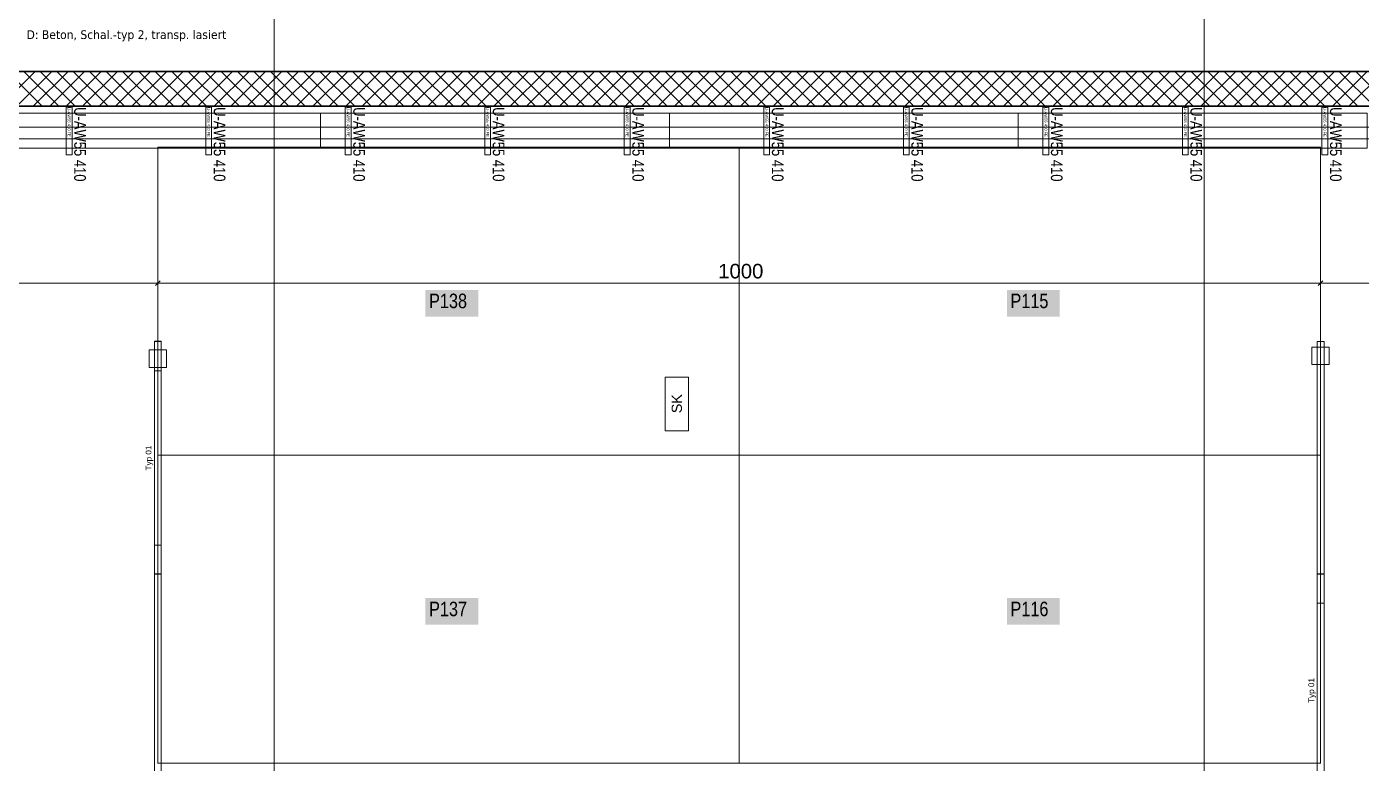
# Model space of a CAD drawing. Extents: x -1067 to 613, y -179 to 712.
# Drawn here: x -507.6 to -278.1, y 331.4 to 458.1 of the extents above; entities that cross this region are included whole.
import ezdxf
from ezdxf.lldxf.tags import DXFTag

# ---------------------------------------------------------------- set-up
doc = ezdxf.new("R2010")
doc.units = 0
doc.layers.get('0').update_dxf_attribs({"lineweight": 13})
for name, color, linetype, lineweight in [('A-AREA-____-IDEN', 7, 'Continuous', 5), ('A-FLOR-____-OTLN', 7, 'Continuous', 9), ('A-WALL-____-MCUT', 7, 'Continuous', 35), ('A-WALL-____-PATT', 7, 'Continuous', 35), ('C-PRKG-____-IDEN', 7, 'Continuous', 5), ('C-PRKG-____-OTLN', 7, 'Continuous', 9), ('S-GRID-____-OTLN', 7, 'Continuous', 5)]:
    doc.layers.add(name, color=color, linetype=linetype, lineweight=lineweight)
for name, color, linetype, lineweight, true_color in [('A-DETL-____-OTLN', 5, 'Continuous', 9, 0x0000ff), ('EL01_VVV_Mass', 7, 'Continuous', 13, 0xb2b200), ('EL01_WAN_Leuchten', 7, 'Continuous', 13, 0x0080ff), ('EL01_WAN_Leuchtentyp', 7, 'Continuous', 13, 0x0099ff), ('EL01_WAN_Licht', 7, 'Continuous', 13, 0x0080ff), ('EL01_WAN_Schlaufkasten', 1, 'Continuous', 13, 0xff0000), ('EL01_WAN_Trassen', 40, 'Continuous', 13, 0xffbf00), ('EL01_WAN_Trassen Befestigung', 7, 'Continuous', 13, 0xb2b200)]:
    doc.layers.add(name, color=color, linetype=linetype, lineweight=lineweight, true_color=true_color)
doc.styles.get("Standard").update_dxf_attribs({"font": 'arial.ttf'})
tags = doc.linetypes.add('_Rasterlinie_', pattern=[0.375, 0.2, -0.05, 0.075, -0.05]).pattern_tags.tags
tags[10:11] = [DXFTag(74, 4), DXFTag(75, 0), DXFTag(340, '0'), DXFTag(46, 1.0), DXFTag(50, 0.0), DXFTag(44, 0.0), DXFTag(45, 0.0)]
tags[8:9] = [DXFTag(74, 4), DXFTag(75, 0), DXFTag(340, '0'), DXFTag(46, 1.0), DXFTag(50, 0.0), DXFTag(44, 0.0), DXFTag(45, 0.0)]
tags[6:7] = [DXFTag(74, 4), DXFTag(75, 0), DXFTag(340, '0'), DXFTag(46, 1.0), DXFTag(50, 0.0), DXFTag(44, 0.0), DXFTag(45, 0.0)]
tags[4:5] = [DXFTag(74, 4), DXFTag(75, 0), DXFTag(340, '0'), DXFTag(46, 1.0), DXFTag(50, 0.0), DXFTag(44, 0.0), DXFTag(45, 0.0)]
tags = doc.linetypes.add('Gestrichelt', pattern=[0.1, 0.05, -0.05]).pattern_tags.tags
tags[6:7] = [DXFTag(74, 4), DXFTag(75, 0), DXFTag(340, '0'), DXFTag(46, 1.0), DXFTag(50, 0.0), DXFTag(44, 0.0), DXFTag(45, 0.0)]
tags[4:5] = [DXFTag(74, 4), DXFTag(75, 0), DXFTag(340, '0'), DXFTag(46, 1.0), DXFTag(50, 0.0), DXFTag(44, 0.0), DXFTag(45, 0.0)]

# ---------------------------------------------------------------- blocks, each defined once
blk = doc.blocks.new('Referenz-A0UNPC4Q6I', base_point=(-1062.18, -175.86))
at = {"layer": 'A-DETL-____-OTLN', "color": 0, "linetype": 'Gestrichelt', "ltscale": 0.13}
blk.add_line((-585.1, 438.76), (-247.3, 438.76), dxfattribs=at)
at = {"layer": 'A-FLOR-____-OTLN', "color": 0, "linetype": 'Continuous', "ltscale": 0.13}
for p, q in [((-246.7, 444.36), (-585.1, 444.36)), ((-247.3, 440.78), (-585.1, 440.78))]:
    blk.add_line(p, q, dxfattribs=at)
at = {"layer": 'A-WALL-____-MCUT', "color": 0, "linetype": 'Continuous', "ltscale": 0.35}
for p, q in [((178.3, 450.38), (-831.25, 450.38)), ((-246.7, 444.38), (-585.1, 444.38))]:
    blk.add_line(p, q, dxfattribs=at)
at = {"layer": 'A-WALL-____-PATT', "color": 0, "linetype": 'Continuous', "lineweight": 9, "ltscale": 0.13}
for p, q in [((-512.16, 444.38), (-506.16, 450.38)), ((-504.97, 444.38), (-510.97, 450.38)), ((-509.33, 444.38), (-503.33, 450.38)), ((-502.14, 444.38), (-508.14, 450.38)), ((-506.51, 444.38), (-500.51, 450.38)), ((-499.32, 444.38), (-505.32, 450.38)), ((-503.68, 444.38), (-497.68, 450.38)), ((-496.49, 444.38), (-502.49, 450.38)), ((-500.85, 444.38), (-494.85, 450.38)), ((-493.66, 444.38), (-499.66, 450.38)), ((-498.02, 444.38), (-492.02, 450.38)), ((-490.83, 444.38), (-496.83, 450.38)), ((-495.19, 444.38), (-489.19, 450.38)), ((-488, 444.38), (-494, 450.38)), ((-492.36, 444.38), (-486.36, 450.38)), ((-485.17, 444.38), (-491.17, 450.38)), ((-489.54, 444.38), (-483.54, 450.38)), ((-482.34, 444.38), (-488.34, 450.38)), ((-486.71, 444.38), (-480.71, 450.38)), ((-479.52, 444.38), (-485.52, 450.38)), ((-483.88, 444.38), (-477.88, 450.38)), ((-476.69, 444.38), (-482.69, 450.38)), ((-481.05, 444.38), (-475.05, 450.38)), ((-473.86, 444.38), (-479.86, 450.38)), ((-478.22, 444.38), (-472.22, 450.38)), ((-471.03, 444.38), (-477.03, 450.38)), ((-475.39, 444.38), (-469.39, 450.38)), ((-468.2, 444.38), (-474.2, 450.38)), ((-472.56, 444.38), (-466.56, 450.38)), ((-465.37, 444.38), (-471.37, 450.38)), ((-469.74, 444.38), (-463.74, 450.38)), ((-462.55, 444.38), (-468.55, 450.38)), ((-466.91, 444.38), (-460.91, 450.38)), ((-459.72, 444.38), (-465.72, 450.38)), ((-464.08, 444.38), (-458.08, 450.38)), ((-456.89, 444.38), (-462.89, 450.38)), ((-461.25, 444.38), (-455.25, 450.38)), ((-454.06, 444.38), (-460.06, 450.38)), ((-458.42, 444.38), (-452.42, 450.38)), ((-451.23, 444.38), (-457.23, 450.38)), ((-455.59, 444.38), (-449.59, 450.38)), ((-448.4, 444.38), (-454.4, 450.38)), ((-452.77, 444.38), (-446.77, 450.38)), ((-445.58, 444.38), (-451.58, 450.38)), ((-449.94, 444.38), (-443.94, 450.38)), ((-442.75, 444.38), (-448.75, 450.38)), ((-447.11, 444.38), (-441.11, 450.38)), ((-439.92, 444.38), (-445.92, 450.38)), ((-444.28, 444.38), (-438.28, 450.38)), ((-437.09, 444.38), (-443.09, 450.38)), ((-441.45, 444.38), (-435.45, 450.38)), ((-434.26, 444.38), (-440.26, 450.38)), ((-438.62, 444.38), (-432.62, 450.38)), ((-431.43, 444.38), (-437.43, 450.38)), ((-435.8, 444.38), (-429.8, 450.38)), ((-428.6, 444.38), (-434.6, 450.38)), ((-432.97, 444.38), (-426.97, 450.38)), ((-425.78, 444.38), (-431.78, 450.38)), ((-430.14, 444.38), (-424.14, 450.38)), ((-422.95, 444.38), (-428.95, 450.38)), ((-427.31, 444.38), (-421.31, 450.38)), ((-420.12, 444.38), (-426.12, 450.38)), ((-424.48, 444.38), (-418.48, 450.38)), ((-417.29, 444.38), (-423.29, 450.38)), ((-421.65, 444.38), (-415.65, 450.38)), ((-414.46, 444.38), (-420.46, 450.38)), ((-418.82, 444.38), (-412.82, 450.38)), ((-411.63, 444.38), (-417.63, 450.38)), ((-416, 444.38), (-410, 450.38)), ((-408.81, 444.38), (-414.81, 450.38)), ((-413.17, 444.38), (-407.17, 450.38)), ((-405.98, 444.38), (-411.98, 450.38)), ((-410.34, 444.38), (-404.34, 450.38)), ((-403.15, 444.38), (-409.15, 450.38)), ((-407.51, 444.38), (-401.51, 450.38)), ((-400.32, 444.38), (-406.32, 450.38)), ((-404.68, 444.38), (-398.68, 450.38)), ((-397.49, 444.38), (-403.49, 450.38)), ((-401.85, 444.38), (-395.85, 450.38)), ((-394.66, 444.38), (-400.66, 450.38)), ((-399.03, 444.38), (-393.03, 450.38)), ((-391.83, 444.38), (-397.83, 450.38)), ((-396.2, 444.38), (-390.2, 450.38)), ((-389.01, 444.38), (-395.01, 450.38)), ((-393.37, 444.38), (-387.37, 450.38)), ((-386.18, 444.38), (-392.18, 450.38)), ((-390.54, 444.38), (-384.54, 450.38)), ((-383.35, 444.38), (-389.35, 450.38)), ((-387.71, 444.38), (-381.71, 450.38)), ((-380.52, 444.38), (-386.52, 450.38)), ((-384.88, 444.38), (-378.88, 450.38)), ((-377.69, 444.38), (-383.69, 450.38)), ((-382.06, 444.38), (-376.06, 450.38)), ((-374.86, 444.38), (-380.86, 450.38)), ((-379.23, 444.38), (-373.23, 450.38)), ((-372.04, 444.38), (-378.04, 450.38)), ((-376.4, 444.38), (-370.4, 450.38)), ((-369.21, 444.38), (-375.21, 450.38)), ((-373.57, 444.38), (-367.57, 450.38)), ((-366.38, 444.38), (-372.38, 450.38)), ((-370.74, 444.38), (-364.74, 450.38)), ((-363.55, 444.38), (-369.55, 450.38)), ((-367.91, 444.38), (-361.91, 450.38)), ((-360.72, 444.38), (-366.72, 450.38)), ((-365.08, 444.38), (-359.08, 450.38)), ((-357.89, 444.38), (-363.89, 450.38)), ((-362.26, 444.38), (-356.26, 450.38)), ((-355.07, 444.38), (-361.07, 450.38)), ((-359.43, 444.38), (-353.43, 450.38)), ((-352.24, 444.38), (-358.24, 450.38)), ((-356.6, 444.38), (-350.6, 450.38)), ((-349.41, 444.38), (-355.41, 450.38)), ((-353.77, 444.38), (-347.77, 450.38)), ((-346.58, 444.38), (-352.58, 450.38)), ((-350.94, 444.38), (-344.94, 450.38)), ((-343.75, 444.38), (-349.75, 450.38)), ((-348.11, 444.38), (-342.11, 450.38)), ((-340.92, 444.38), (-346.92, 450.38)), ((-345.29, 444.38), (-339.29, 450.38)), ((-338.09, 444.38), (-344.09, 450.38)), ((-342.46, 444.38), (-336.46, 450.38)), ((-335.27, 444.38), (-341.27, 450.38)), ((-339.63, 444.38), (-333.63, 450.38)), ((-332.44, 444.38), (-338.44, 450.38)), ((-336.8, 444.38), (-330.8, 450.38)), ((-329.61, 444.38), (-335.61, 450.38)), ((-333.97, 444.38), (-327.97, 450.38)), ((-326.78, 444.38), (-332.78, 450.38)), ((-331.14, 444.38), (-325.14, 450.38)), ((-323.95, 444.38), (-329.95, 450.38)), ((-328.32, 444.38), (-322.32, 450.38)), ((-321.12, 444.38), (-327.12, 450.38)), ((-325.49, 444.38), (-319.49, 450.38)), ((-318.3, 444.38), (-324.3, 450.38)), ((-322.66, 444.38), (-316.66, 450.38)), ((-315.47, 444.38), (-321.47, 450.38)), ((-319.83, 444.38), (-313.83, 450.38)), ((-312.64, 444.38), (-318.64, 450.38)), ((-317, 444.38), (-311, 450.38)), ((-309.81, 444.38), (-315.81, 450.38)), ((-314.17, 444.38), (-308.17, 450.38)), ((-306.98, 444.38), (-312.98, 450.38)), ((-311.34, 444.38), (-305.34, 450.38)), ((-304.15, 444.38), (-310.15, 450.38)), ((-308.52, 444.38), (-302.52, 450.38)), ((-301.33, 444.38), (-307.33, 450.38)), ((-305.69, 444.38), (-299.69, 450.38)), ((-298.5, 444.38), (-304.5, 450.38)), ((-302.86, 444.38), (-296.86, 450.38)), ((-295.67, 444.38), (-301.67, 450.38)), ((-300.03, 444.38), (-294.03, 450.38)), ((-292.84, 444.38), (-298.84, 450.38)), ((-297.2, 444.38), (-291.2, 450.38)), ((-290.01, 444.38), (-296.01, 450.38)), ((-294.37, 444.38), (-288.37, 450.38)), ((-287.18, 444.38), (-293.18, 450.38)), ((-291.55, 444.38), (-285.55, 450.38)), ((-284.35, 444.38), (-290.35, 450.38)), ((-288.72, 444.38), (-282.72, 450.38)), ((-281.53, 444.38), (-287.53, 450.38)), ((-285.89, 444.38), (-279.89, 450.38)), ((-278.7, 444.38), (-284.7, 450.38)), ((-283.06, 444.38), (-277.06, 450.38)), ((-275.87, 444.38), (-281.87, 450.38)), ((-280.23, 444.38), (-274.23, 450.38)), ((-273.04, 444.38), (-279.04, 450.38))]:
    blk.add_line(p, q, dxfattribs=at)
at = {"layer": 'C-PRKG-____-IDEN', "color": 7, "linetype": 'Continuous', "ltscale": 0.13, "true_color": 0xffffff}
for points in [[(-439.05, 408.19), (-429.98, 408.19), (-439.05, 412.78)], [(-429.98, 408.19), (-439.05, 412.78), (-429.98, 412.78)], [(-339.05, 408.19), (-329.98, 408.19), (-339.05, 412.78)], [(-329.98, 408.19), (-339.05, 412.78), (-329.98, 412.78)], [(-439.05, 355.2), (-429.98, 355.2), (-439.05, 359.79)], [(-429.98, 355.2), (-439.05, 359.79), (-429.98, 359.79)], [(-339.05, 355.2), (-329.98, 355.2), (-339.05, 359.79)], [(-329.98, 355.2), (-339.05, 359.79), (-329.98, 359.79)]]:
    blk.add_solid(points, dxfattribs=at)
at = {"layer": 'C-PRKG-____-OTLN', "color": 0, "linetype": 'Continuous', "ltscale": 0.13}
for p, q in [((-485.1, 437.34), (-385.1, 437.34)), ((-485.1, 437.34), (-485.1, 384.35)), ((-485.1, 437.34), (-485.1, 384.35)), ((-385.1, 437.34), (-485.1, 437.34)), ((-485.1, 437.34), (-385.1, 437.34)), ((-485.1, 384.35), (-485.1, 437.34)), ((-485.1, 437.34), (-485.1, 437.34)), ((-385.1, 437.34), (-385.1, 384.35)), ((-385.1, 384.35), (-385.1, 437.34)), ((-385.1, 437.34), (-385.1, 384.35)), ((-385.1, 437.34), (-385.1, 437.34)), ((-385.1, 437.34), (-385.1, 384.35)), ((-285.1, 437.34), (-385.1, 437.34)), ((-285.1, 437.34), (-385.1, 437.34)), ((-385.1, 437.34), (-385.1, 384.35)), ((-385.1, 384.35), (-385.1, 437.34)), ((-385.1, 437.34), (-285.1, 437.34)), ((-385.1, 437.34), (-385.1, 437.34)), ((-285.1, 437.34), (-285.1, 384.35)), ((-285.1, 384.35), (-285.1, 437.34)), ((-285.1, 437.34), (-285.1, 384.35)), ((-285.1, 437.34), (-285.1, 437.34)), ((-485.1, 384.35), (-385.1, 384.35)), ((-485.1, 384.35), (-485.1, 331.37)), ((-485.1, 384.35), (-485.1, 331.37)), ((-385.1, 384.35), (-485.1, 384.35)), ((-485.1, 384.35), (-385.1, 384.35)), ((-485.1, 331.37), (-485.1, 384.35)), ((-485.1, 384.35), (-485.1, 384.35)), ((-485.1, 384.35), (-385.1, 384.35)), ((-485.1, 384.35), (-385.1, 384.35)), ((-385.1, 384.35), (-485.1, 384.35)), ((-485.1, 384.35), (-485.1, 384.35)), ((-385.1, 384.35), (-385.1, 331.37)), ((-385.1, 331.37), (-385.1, 384.35)), ((-385.1, 384.35), (-385.1, 331.37)), ((-385.1, 384.35), (-385.1, 384.35)), ((-385.1, 384.35), (-385.1, 384.35)), ((-385.1, 384.35), (-385.1, 331.37)), ((-285.1, 384.35), (-385.1, 384.35)), ((-285.1, 384.35), (-385.1, 384.35)), ((-385.1, 384.35), (-385.1, 331.37)), ((-385.1, 331.37), (-385.1, 384.35)), ((-385.1, 384.35), (-285.1, 384.35)), ((-385.1, 384.35), (-385.1, 384.35)), ((-285.1, 384.35), (-385.1, 384.35)), ((-385.1, 384.35), (-285.1, 384.35)), ((-285.1, 384.35), (-385.1, 384.35)), ((-385.1, 384.35), (-385.1, 384.35)), ((-285.1, 384.35), (-285.1, 331.37)), ((-285.1, 331.37), (-285.1, 384.35)), ((-285.1, 384.35), (-285.1, 331.37)), ((-285.1, 384.35), (-285.1, 384.35)), ((-285.1, 384.35), (-285.1, 384.35)), ((-485.1, 331.37), (-385.1, 331.37)), ((-485.1, 331.36), (-485.1, 331.37)), ((-385.1, 331.36), (-385.1, 331.37)), ((-385.1, 331.37), (-285.1, 331.37)), ((-385.1, 331.37), (-385.1, 331.36)), ((-285.1, 331.37), (-285.1, 331.36))]:
    blk.add_line(p, q, dxfattribs=at)
at = {"layer": 'S-GRID-____-OTLN', "color": 0, "linetype": '_Rasterlinie_', "ltscale": 0.13}
for p, q in [((-465.1, -171.09), (-465.1, 546.38)), ((-305.1, -171.09), (-305.1, 546.38))]:
    blk.add_line(p, q, dxfattribs=at)
at = {"layer": 'A-AREA-____-IDEN', "color": 0, "linetype": 'Continuous', "ltscale": 0.13, "insert": (-507.67, 457.46), "char_height": 1.5, "attachment_point": 1}
blk.add_mtext('{\\W0.9;\\fVerdana;D: Beton, Schal.-typ 2, transp. lasiert}', dxfattribs=at)
at = {"layer": 'C-PRKG-____-IDEN', "color": 0, "linetype": 'Continuous', "ltscale": 0.13, "char_height": 2.5, "attachment_point": 1}
for s, insert in [('{\\W0.8;\\fArial;P138}', (-438.43, 412.16)), ('{\\W0.8;\\fArial;P115}', (-338.43, 412.16)), ('{\\W0.8;\\fArial;P137}', (-438.43, 359.17)), ('{\\W0.8;\\fArial;P116}', (-338.43, 359.17))]:
    blk.add_mtext(s, dxfattribs=dict(at, insert=insert))
blk = doc.blocks.new('IfcObject-A0UNPC4W6I', base_point=(-284.85, 431.74))
at = {"layer": 'EL01_WAN_Trassen', "linetype": 'ByBlock', "lineweight": -2, "ltscale": 0.13}
for p, q in [((-283.85, 444.26), (-284.85, 444.26)), ((-283.85, 444.26), (-284.85, 444.26)), ((-284.85, 444.26), (-284.85, 436.06)), ((-284.85, 436.06), (-284.85, 444.26)), ((-284.85, 444.26), (-284.85, 444.26)), ((-283.85, 444.26), (-283.85, 436.06)), ((-283.85, 436.06), (-283.85, 444.26)), ((-283.85, 444.26), (-283.85, 444.26)), ((-283.85, 436.06), (-284.85, 436.06)), ((-283.85, 436.06), (-284.85, 436.06)), ((-284.85, 436.06), (-284.85, 436.06)), ((-283.85, 436.06), (-283.85, 436.06))]:
    blk.add_line(p, q, dxfattribs=at)
at = {"layer": 'EL01_WAN_Trassen', "lineweight": -2, "attachment_point": 1, "rotation": 270}
for s, insert, char_height in [('{\\fArial;U-AW55 410 FE}', (-284.1, 444.21), 0.5), ('{\\W0.8;\\fArial;U-AW55 410}', (-281.47, 444.24), 2)]:
    blk.add_mtext(s, dxfattribs=dict(at, insert=insert, char_height=char_height))
blk = doc.blocks.new('IfcObject-A0UNPC546I', base_point=(-380.85, 431.74))
at = {"layer": 'EL01_WAN_Trassen', "linetype": 'ByBlock', "lineweight": -2, "ltscale": 0.13}
for p, q in [((-379.85, 444.26), (-380.85, 444.26)), ((-379.85, 444.26), (-380.85, 444.26)), ((-380.85, 444.26), (-380.85, 436.06)), ((-380.85, 436.06), (-380.85, 444.26)), ((-380.85, 444.26), (-380.85, 444.26)), ((-379.85, 444.26), (-379.85, 436.06)), ((-379.85, 436.06), (-379.85, 444.26)), ((-379.85, 444.26), (-379.85, 444.26)), ((-379.85, 436.06), (-380.85, 436.06)), ((-379.85, 436.06), (-380.85, 436.06)), ((-380.85, 436.06), (-380.85, 436.06)), ((-379.85, 436.06), (-379.85, 436.06))]:
    blk.add_line(p, q, dxfattribs=at)
at = {"layer": 'EL01_WAN_Trassen', "lineweight": -2, "attachment_point": 1, "rotation": 270}
for s, insert, char_height in [('{\\fArial;U-AW55 410 FE}', (-380.1, 444.21), 0.5), ('{\\W0.8;\\fArial;U-AW55 410}', (-377.47, 444.24), 2)]:
    blk.add_mtext(s, dxfattribs=dict(at, insert=insert, char_height=char_height))
blk = doc.blocks.new('Kabelkanal-A0UNPC566I', base_point=(-457.1, 437.21))
at = {"color": 0, "linetype": 'ByBlock', "lineweight": -2, "ltscale": 0.13}
for p, q in [((-457.1, 437.21), (-457.1, 443.21)), ((-457.1, 443.21), (-397.1, 443.21)), ((-397.1, 443.21), (-397.1, 437.21)), ((-397.1, 437.21), (-457.1, 437.21))]:
    blk.add_line(p, q, dxfattribs=at)
blk = doc.blocks.new('IfcObject-A0UNPC5E6I', base_point=(-404.85, 431.74))
at = {"layer": 'EL01_WAN_Trassen', "linetype": 'ByBlock', "lineweight": -2, "ltscale": 0.13}
for p, q in [((-403.85, 444.26), (-404.85, 444.26)), ((-403.85, 444.26), (-404.85, 444.26)), ((-404.85, 444.26), (-404.85, 436.06)), ((-404.85, 436.06), (-404.85, 444.26)), ((-404.85, 444.26), (-404.85, 444.26)), ((-403.85, 444.26), (-403.85, 436.06)), ((-403.85, 436.06), (-403.85, 444.26)), ((-403.85, 444.26), (-403.85, 444.26)), ((-403.85, 436.06), (-404.85, 436.06)), ((-403.85, 436.06), (-404.85, 436.06)), ((-404.85, 436.06), (-404.85, 436.06)), ((-403.85, 436.06), (-403.85, 436.06))]:
    blk.add_line(p, q, dxfattribs=at)
at = {"layer": 'EL01_WAN_Trassen', "lineweight": -2, "attachment_point": 1, "rotation": 270}
for s, insert, char_height in [('{\\fArial;U-AW55 410 FE}', (-404.1, 444.21), 0.5), ('{\\W0.8;\\fArial;U-AW55 410}', (-401.47, 444.24), 2)]:
    blk.add_mtext(s, dxfattribs=dict(at, insert=insert, char_height=char_height))
blk = doc.blocks.new('IfcObject-A0UNPC5I6I', base_point=(-428.85, 431.74))
at = {"layer": 'EL01_WAN_Trassen', "linetype": 'ByBlock', "lineweight": -2, "ltscale": 0.13}
for p, q in [((-427.85, 444.26), (-428.85, 444.26)), ((-427.85, 444.26), (-428.85, 444.26)), ((-428.85, 444.26), (-428.85, 436.06)), ((-428.85, 436.06), (-428.85, 444.26)), ((-428.85, 444.26), (-428.85, 444.26)), ((-427.85, 444.26), (-427.85, 436.06)), ((-427.85, 436.06), (-427.85, 444.26)), ((-427.85, 444.26), (-427.85, 444.26)), ((-427.85, 436.06), (-428.85, 436.06)), ((-427.85, 436.06), (-428.85, 436.06)), ((-428.85, 436.06), (-428.85, 436.06)), ((-427.85, 436.06), (-427.85, 436.06))]:
    blk.add_line(p, q, dxfattribs=at)
at = {"layer": 'EL01_WAN_Trassen', "lineweight": -2, "attachment_point": 1, "rotation": 270}
for s, insert, char_height in [('{\\fArial;U-AW55 410 FE}', (-428.1, 444.21), 0.5), ('{\\W0.8;\\fArial;U-AW55 410}', (-425.47, 444.24), 2)]:
    blk.add_mtext(s, dxfattribs=dict(at, insert=insert, char_height=char_height))
blk = doc.blocks.new('IfcObject-A0UNPC5O6I', base_point=(-500.85, 431.74))
at = {"layer": 'EL01_WAN_Trassen', "linetype": 'ByBlock', "lineweight": -2, "ltscale": 0.13}
for p, q in [((-499.85, 444.26), (-500.85, 444.26)), ((-499.85, 444.26), (-500.85, 444.26)), ((-500.85, 444.26), (-500.85, 436.06)), ((-500.85, 436.06), (-500.85, 444.26)), ((-500.85, 444.26), (-500.85, 444.26)), ((-499.85, 444.26), (-499.85, 436.06)), ((-499.85, 436.06), (-499.85, 444.26)), ((-499.85, 444.26), (-499.85, 444.26)), ((-499.85, 436.06), (-500.85, 436.06)), ((-499.85, 436.06), (-500.85, 436.06)), ((-500.85, 436.06), (-500.85, 436.06)), ((-499.85, 436.06), (-499.85, 436.06))]:
    blk.add_line(p, q, dxfattribs=at)
at = {"layer": 'EL01_WAN_Trassen', "lineweight": -2, "attachment_point": 1, "rotation": 270}
for s, insert, char_height in [('{\\fArial;U-AW55 410 FE}', (-500.1, 444.21), 0.5), ('{\\W0.8;\\fArial;U-AW55 410}', (-497.47, 444.24), 2)]:
    blk.add_mtext(s, dxfattribs=dict(at, insert=insert, char_height=char_height))
blk = doc.blocks.new('Kabelkanal-A0UNPC6E6I', base_point=(-337.1, 437.21))
at = {"color": 0, "linetype": 'ByBlock', "lineweight": -2, "ltscale": 0.13}
for p, q in [((-337.1, 437.21), (-337.1, 443.21)), ((-337.1, 443.21), (-277.1, 443.21)), ((-277.1, 443.21), (-277.1, 437.21)), ((-277.1, 437.21), (-337.1, 437.21))]:
    blk.add_line(p, q, dxfattribs=at)
blk = doc.blocks.new('Kabelkanal-A0UNPC826I', base_point=(-517.1, 437.21))
at = {"color": 0, "linetype": 'ByBlock', "lineweight": -2, "ltscale": 0.13}
for p, q in [((-517.1, 437.21), (-517.1, 443.21)), ((-517.1, 443.21), (-457.1, 443.21)), ((-457.1, 443.21), (-457.1, 437.21)), ((-457.1, 437.21), (-517.1, 437.21))]:
    blk.add_line(p, q, dxfattribs=at)
blk = doc.blocks.new('IfcObject-A0UNPC8O6I', base_point=(-452.85, 431.74))
at = {"layer": 'EL01_WAN_Trassen', "linetype": 'ByBlock', "lineweight": -2, "ltscale": 0.13}
for p, q in [((-451.85, 444.26), (-452.85, 444.26)), ((-451.85, 444.26), (-452.85, 444.26)), ((-452.85, 444.26), (-452.85, 436.06)), ((-452.85, 436.06), (-452.85, 444.26)), ((-452.85, 444.26), (-452.85, 444.26)), ((-451.85, 444.26), (-451.85, 436.06)), ((-451.85, 436.06), (-451.85, 444.26)), ((-451.85, 444.26), (-451.85, 444.26)), ((-451.85, 436.06), (-452.85, 436.06)), ((-451.85, 436.06), (-452.85, 436.06)), ((-452.85, 436.06), (-452.85, 436.06)), ((-451.85, 436.06), (-451.85, 436.06))]:
    blk.add_line(p, q, dxfattribs=at)
at = {"layer": 'EL01_WAN_Trassen', "lineweight": -2, "attachment_point": 1, "rotation": 270}
for s, insert, char_height in [('{\\fArial;U-AW55 410 FE}', (-452.1, 444.21), 0.5), ('{\\W0.8;\\fArial;U-AW55 410}', (-449.47, 444.24), 2)]:
    blk.add_mtext(s, dxfattribs=dict(at, insert=insert, char_height=char_height))
blk = doc.blocks.new('Kabelkanal-A0UNPC8Q6I', base_point=(-397.1, 437.21))
at = {"color": 0, "linetype": 'ByBlock', "lineweight": -2, "ltscale": 0.13}
for p, q in [((-397.1, 437.21), (-397.1, 443.21)), ((-397.1, 443.21), (-337.1, 443.21)), ((-337.1, 443.21), (-337.1, 437.21)), ((-337.1, 437.21), (-397.1, 437.21))]:
    blk.add_line(p, q, dxfattribs=at)
blk = doc.blocks.new('IfcObject-A0UNPC906I', base_point=(-308.85, 431.74))
at = {"layer": 'EL01_WAN_Trassen', "linetype": 'ByBlock', "lineweight": -2, "ltscale": 0.13}
for p, q in [((-307.85, 444.26), (-308.85, 444.26)), ((-307.85, 444.26), (-308.85, 444.26)), ((-308.85, 444.26), (-308.85, 436.06)), ((-308.85, 436.06), (-308.85, 444.26)), ((-308.85, 444.26), (-308.85, 444.26)), ((-307.85, 444.26), (-307.85, 436.06)), ((-307.85, 436.06), (-307.85, 444.26)), ((-307.85, 444.26), (-307.85, 444.26)), ((-307.85, 436.06), (-308.85, 436.06)), ((-307.85, 436.06), (-308.85, 436.06)), ((-308.85, 436.06), (-308.85, 436.06)), ((-307.85, 436.06), (-307.85, 436.06))]:
    blk.add_line(p, q, dxfattribs=at)
at = {"layer": 'EL01_WAN_Trassen', "lineweight": -2, "attachment_point": 1, "rotation": 270}
for s, insert, char_height in [('{\\fArial;U-AW55 410 FE}', (-308.1, 444.21), 0.5), ('{\\W0.8;\\fArial;U-AW55 410}', (-305.47, 444.24), 2)]:
    blk.add_mtext(s, dxfattribs=dict(at, insert=insert, char_height=char_height))
blk = doc.blocks.new('IfcObject-A0UNPC9A6I', base_point=(-356.85, 431.74))
at = {"layer": 'EL01_WAN_Trassen', "linetype": 'ByBlock', "lineweight": -2, "ltscale": 0.13}
for p, q in [((-355.85, 444.26), (-356.85, 444.26)), ((-355.85, 444.26), (-356.85, 444.26)), ((-356.85, 444.26), (-356.85, 436.06)), ((-356.85, 436.06), (-356.85, 444.26)), ((-356.85, 444.26), (-356.85, 444.26)), ((-355.85, 444.26), (-355.85, 436.06)), ((-355.85, 436.06), (-355.85, 444.26)), ((-355.85, 444.26), (-355.85, 444.26)), ((-355.85, 436.06), (-356.85, 436.06)), ((-355.85, 436.06), (-356.85, 436.06)), ((-356.85, 436.06), (-356.85, 436.06)), ((-355.85, 436.06), (-355.85, 436.06))]:
    blk.add_line(p, q, dxfattribs=at)
at = {"layer": 'EL01_WAN_Trassen', "lineweight": -2, "attachment_point": 1, "rotation": 270}
for s, insert, char_height in [('{\\fArial;U-AW55 410 FE}', (-356.1, 444.21), 0.5), ('{\\W0.8;\\fArial;U-AW55 410}', (-353.47, 444.24), 2)]:
    blk.add_mtext(s, dxfattribs=dict(at, insert=insert, char_height=char_height))
blk = doc.blocks.new('IfcObject-A0UNPC9E6I', base_point=(-332.85, 431.74))
at = {"layer": 'EL01_WAN_Trassen', "linetype": 'ByBlock', "lineweight": -2, "ltscale": 0.13}
for p, q in [((-331.85, 444.26), (-332.85, 444.26)), ((-331.85, 444.26), (-332.85, 444.26)), ((-332.85, 444.26), (-332.85, 436.06)), ((-332.85, 436.06), (-332.85, 444.26)), ((-332.85, 444.26), (-332.85, 444.26)), ((-331.85, 444.26), (-331.85, 436.06)), ((-331.85, 436.06), (-331.85, 444.26)), ((-331.85, 444.26), (-331.85, 444.26)), ((-331.85, 436.06), (-332.85, 436.06)), ((-331.85, 436.06), (-332.85, 436.06)), ((-332.85, 436.06), (-332.85, 436.06)), ((-331.85, 436.06), (-331.85, 436.06))]:
    blk.add_line(p, q, dxfattribs=at)
at = {"layer": 'EL01_WAN_Trassen', "lineweight": -2, "attachment_point": 1, "rotation": 270}
for s, insert, char_height in [('{\\fArial;U-AW55 410 FE}', (-332.1, 444.21), 0.5), ('{\\W0.8;\\fArial;U-AW55 410}', (-329.47, 444.24), 2)]:
    blk.add_mtext(s, dxfattribs=dict(at, insert=insert, char_height=char_height))
blk = doc.blocks.new('IfcObject-A0UNPCA86I', base_point=(-476.85, 431.74))
at = {"layer": 'EL01_WAN_Trassen', "linetype": 'ByBlock', "lineweight": -2, "ltscale": 0.13}
for p, q in [((-475.85, 444.26), (-476.85, 444.26)), ((-475.85, 444.26), (-476.85, 444.26)), ((-476.85, 444.26), (-476.85, 436.06)), ((-476.85, 436.06), (-476.85, 444.26)), ((-476.85, 444.26), (-476.85, 444.26)), ((-475.85, 444.26), (-475.85, 436.06)), ((-475.85, 436.06), (-475.85, 444.26)), ((-475.85, 444.26), (-475.85, 444.26)), ((-475.85, 436.06), (-476.85, 436.06)), ((-475.85, 436.06), (-476.85, 436.06)), ((-476.85, 436.06), (-476.85, 436.06)), ((-475.85, 436.06), (-475.85, 436.06))]:
    blk.add_line(p, q, dxfattribs=at)
at = {"layer": 'EL01_WAN_Trassen', "lineweight": -2, "attachment_point": 1, "rotation": 270}
for s, insert, char_height in [('{\\fArial;U-AW55 410 FE}', (-476.1, 444.21), 0.5), ('{\\W0.8;\\fArial;U-AW55 410}', (-473.47, 444.24), 2)]:
    blk.add_mtext(s, dxfattribs=dict(at, insert=insert, char_height=char_height))
blk = doc.blocks.new('Maß-A0UNPCB66I', base_point=(-585.51, 403.99))
at = {"color": 0, "lineweight": -2}
for p, q in [((-585.09, 412.94), (-585.09, 444.38)), ((-585.51, 413.53), (-584.68, 414.36)), ((-485.09, 413.94), (-585.09, 413.94)), ((-485.51, 413.53), (-484.68, 414.36)), ((-485.09, 414.94), (-485.09, 403.99))]:
    blk.add_line(p, q, dxfattribs=at)
at = {"color": 0, "lineweight": -2, "insert": (-537.85, 417.28), "char_height": 2.5, "attachment_point": 1}
blk.add_mtext('{\\fArial;500}', dxfattribs=at)
blk = doc.blocks.new('Maß-A0UNPCNS6I', base_point=(-285.51, 404.45))
at = {"color": 0, "lineweight": -2}
for p, q in [((-285.51, 413.53), (-284.68, 414.36)), ((-285.09, 414.94), (-285.09, 404.47)), ((-185.09, 413.94), (-285.09, 413.94)), ((-185.51, 413.53), (-184.68, 414.36)), ((-185.09, 414.94), (-185.09, 404.45))]:
    blk.add_line(p, q, dxfattribs=at)
at = {"color": 0, "lineweight": -2, "insert": (-237.85, 417.28), "char_height": 2.5, "attachment_point": 1}
blk.add_mtext('{\\fArial;500}', dxfattribs=at)
blk = doc.blocks.new('LED-Langfeldleuchte 37W-A0UNPCRA6I', base_point=(-485.7, 368.9))
at = {"color": 0, "linetype": 'ByBlock', "lineweight": -2, "ltscale": 0.13}
for p, q in [((-485.69, 398.89), (-485.69, 398.9)), ((-485.69, 368.9), (-485.69, 398.9)), ((-485.69, 398.9), (-484.49, 398.9)), ((-485.69, 368.9), (-485.69, 398.89)), ((-485.69, 398.89), (-484.49, 398.89)), ((-484.49, 398.89), (-484.49, 398.9)), ((-484.49, 398.9), (-484.49, 368.9)), ((-484.49, 398.89), (-484.49, 368.9)), ((-485.69, 368.9), (-485.69, 368.9)), ((-484.49, 368.9), (-485.69, 368.9)), ((-484.49, 368.9), (-485.69, 368.9)), ((-484.49, 368.9), (-484.49, 368.9))]:
    blk.add_line(p, q, dxfattribs=at)
blk = doc.blocks.new('Bemerkung 1-A0UNPCRC6I', base_point=(-487.19, 381.75))
at = {"color": 0, "lineweight": -2, "insert": (-487.19, 381.75), "char_height": 1, "attachment_point": 1, "rotation": 90}
blk.add_mtext('{\\fArial;Typ 01}', dxfattribs=at)
blk = doc.blocks.new('Kabelkanal-A0UNPCUA6I', base_point=(-285.7, 323.89))
at = {"color": 0, "linetype": 'ByBlock', "lineweight": -2, "ltscale": 0.13}
for p, q in [((-285.69, 363.88), (-285.69, 363.91)), ((-285.69, 363.91), (-284.49, 363.91)), ((-285.69, 323.91), (-285.69, 363.91)), ((-285.69, 363.88), (-284.49, 363.88)), ((-285.69, 323.89), (-285.69, 363.88)), ((-284.49, 363.88), (-284.49, 363.91)), ((-284.49, 363.91), (-284.49, 323.91)), ((-284.49, 363.88), (-284.49, 323.89)), ((-285.69, 323.89), (-285.69, 323.91)), ((-284.49, 323.91), (-285.69, 323.91)), ((-284.49, 323.89), (-285.69, 323.89)), ((-284.49, 323.89), (-284.49, 323.91))]:
    blk.add_line(p, q, dxfattribs=at)
blk = doc.blocks.new('Maß-A0UNPCUU6I', base_point=(-485.51, 403.99))
at = {"color": 0, "lineweight": -2}
for p, q in [((-485.51, 413.53), (-484.68, 414.36)), ((-485.09, 414.94), (-485.09, 403.99)), ((-285.09, 413.94), (-485.09, 413.94)), ((-285.51, 413.53), (-284.68, 414.36)), ((-285.09, 414.94), (-285.09, 404.45))]:
    blk.add_line(p, q, dxfattribs=at)
at = {"color": 0, "lineweight": -2, "insert": (-388.7, 417.28), "char_height": 2.5, "attachment_point": 1}
blk.add_mtext('{\\fArial;1000}', dxfattribs=at)
blk = doc.blocks.new('Schlaufkasten Decke (multi)-A0UNPCVQ6I', base_point=(-397.83, 388.53))
at = {"color": 0, "linetype": 'ByBlock', "lineweight": -2, "ltscale": 0.13}
for p, q in [((-397.83, 397.81), (-393.83, 397.81)), ((-397.83, 388.53), (-397.83, 397.81)), ((-393.83, 397.81), (-393.83, 388.53)), ((-393.83, 388.53), (-397.83, 388.53))]:
    blk.add_line(p, q, dxfattribs=at)
at = {"color": 0, "linetype": 'ByBlock', "lineweight": -2, "ltscale": 0.13, "insert": (-396.71, 391.59), "char_height": 1.76, "attachment_point": 1, "rotation": 90}
blk.add_mtext('{\\fArial;SK}', dxfattribs=at)
blk = doc.blocks.new('Deckendose UP-A0UNPCZW6I', base_point=(-486.6, 399.47))
at = {"color": 0, "lineweight": -2}
for p, q in [((-486.59, 399.47), (-486.59, 402.47)), ((-486.59, 402.47), (-483.59, 402.47)), ((-483.59, 402.47), (-483.59, 399.47)), ((-483.59, 399.47), (-486.59, 399.47))]:
    blk.add_line(p, q, dxfattribs=at)
blk = doc.blocks.new('Kabelkanal-A0UNPD026I', base_point=(-485.7, 323.91))
at = {"color": 0, "linetype": 'ByBlock', "lineweight": -2, "ltscale": 0.13}
for p, q in [((-485.69, 363.9), (-485.69, 363.93)), ((-485.69, 363.93), (-484.49, 363.93)), ((-485.69, 323.94), (-485.69, 363.93)), ((-485.69, 363.9), (-484.49, 363.9)), ((-485.69, 323.91), (-485.69, 363.9)), ((-484.49, 363.9), (-484.49, 363.93)), ((-484.49, 363.93), (-484.49, 323.94)), ((-484.49, 363.9), (-484.49, 323.91)), ((-485.69, 323.91), (-485.69, 323.94)), ((-484.49, 323.94), (-485.69, 323.94)), ((-484.49, 323.91), (-485.69, 323.91)), ((-484.49, 323.91), (-484.49, 323.94))]:
    blk.add_line(p, q, dxfattribs=at)
blk = doc.blocks.new('LED-Langfeldleuchte 37W-A0UNPD5C6I', base_point=(-285.7, 328.91))
at = {"color": 0, "linetype": 'ByBlock', "lineweight": -2, "ltscale": 0.13}
for p, q in [((-285.69, 358.9), (-285.69, 358.91)), ((-285.69, 328.91), (-285.69, 358.91)), ((-285.69, 358.91), (-284.49, 358.91)), ((-285.69, 328.91), (-285.69, 358.9)), ((-285.69, 358.9), (-284.49, 358.9)), ((-284.49, 358.9), (-284.49, 358.91)), ((-284.49, 358.91), (-284.49, 328.91)), ((-284.49, 358.9), (-284.49, 328.91)), ((-285.69, 328.91), (-285.69, 328.91)), ((-284.49, 328.91), (-285.69, 328.91)), ((-284.49, 328.91), (-285.69, 328.91)), ((-284.49, 328.91), (-284.49, 328.91))]:
    blk.add_line(p, q, dxfattribs=at)
blk = doc.blocks.new('Bemerkung 1-A0UNPD5E6I', base_point=(-287.19, 341.76))
at = {"color": 0, "lineweight": -2, "insert": (-287.19, 341.76), "char_height": 1, "attachment_point": 1, "rotation": 90}
blk.add_mtext('{\\fArial;Typ 01}', dxfattribs=at)
blk = doc.blocks.new('Kabelkanal-A0UNPD7K6I', base_point=(-485.7, 363.95))
at = {"color": 0, "linetype": 'ByBlock', "lineweight": -2, "ltscale": 0.13}
for p, q in [((-485.69, 403.94), (-485.69, 403.97)), ((-485.69, 403.97), (-484.49, 403.97)), ((-485.69, 363.98), (-485.69, 403.97)), ((-485.69, 403.94), (-484.49, 403.94)), ((-485.69, 363.95), (-485.69, 403.94)), ((-484.49, 403.94), (-484.49, 403.97)), ((-484.49, 403.97), (-484.49, 363.98)), ((-484.49, 403.94), (-484.49, 363.95)), ((-485.69, 363.95), (-485.69, 363.98)), ((-484.49, 363.98), (-485.69, 363.98)), ((-484.49, 363.95), (-485.69, 363.95)), ((-484.49, 363.95), (-484.49, 363.98))]:
    blk.add_line(p, q, dxfattribs=at)
blk = doc.blocks.new('Kabelkanal-A0UNPDAU6I', base_point=(-285.7, 363.93))
at = {"color": 0, "linetype": 'ByBlock', "lineweight": -2, "ltscale": 0.13}
for p, q in [((-285.69, 403.92), (-285.69, 403.95)), ((-285.69, 403.95), (-284.49, 403.95)), ((-285.69, 363.95), (-285.69, 403.95)), ((-285.69, 403.92), (-284.49, 403.92)), ((-285.69, 363.93), (-285.69, 403.92)), ((-284.49, 403.92), (-284.49, 403.95)), ((-284.49, 403.95), (-284.49, 363.95)), ((-284.49, 403.92), (-284.49, 363.93)), ((-285.69, 363.93), (-285.69, 363.95)), ((-284.49, 363.95), (-285.69, 363.95)), ((-284.49, 363.93), (-285.69, 363.93)), ((-284.49, 363.93), (-284.49, 363.95))]:
    blk.add_line(p, q, dxfattribs=at)
blk = doc.blocks.new('Deckendose UP-A0UNPDAY6I', base_point=(-286.6, 399.95))
at = {"color": 0, "lineweight": -2}
for p, q in [((-286.59, 399.95), (-286.59, 402.95)), ((-286.59, 402.95), (-283.59, 402.95)), ((-283.59, 402.95), (-283.59, 399.95)), ((-283.59, 399.95), (-286.59, 399.95))]:
    blk.add_line(p, q, dxfattribs=at)

msp = doc.modelspace()

# ---------------------------------------------------------------- block references
at = {"color": 9, "lineweight": 25, "ltscale": 0.25, "true_color": 0xc0c0c0}
msp.add_blockref('Referenz-A0UNPC4Q6I', (-1062.18, -175.86), dxfattribs=at)
at = {"layer": 'EL01_VVV_Mass', "linetype": 'Continuous', "ltscale": 0.13}
for name, p in [('Maß-A0UNPCB66I', (-585.51, 403.99)), ('Maß-A0UNPCUU6I', (-485.51, 403.99)), ('Maß-A0UNPCNS6I', (-285.51, 404.45))]:
    msp.add_blockref(name, p, dxfattribs=at)
at = {"layer": 'EL01_WAN_Leuchten', "ltscale": 0.13}
for name, p in [('Kabelkanal-A0UNPD7K6I', (-485.7, 363.95)), ('Kabelkanal-A0UNPDAU6I', (-285.7, 363.93)), ('LED-Langfeldleuchte 37W-A0UNPCRA6I', (-485.7, 368.9)), ('Kabelkanal-A0UNPD026I', (-485.7, 323.91)), ('Kabelkanal-A0UNPCUA6I', (-285.7, 323.89)), ('LED-Langfeldleuchte 37W-A0UNPD5C6I', (-285.7, 328.91))]:
    msp.add_blockref(name, p, dxfattribs=at)
at = {"layer": 'EL01_WAN_Leuchtentyp', "ltscale": 0.13}
for name, p in [('Bemerkung 1-A0UNPCRC6I', (-487.19, 381.75)), ('Bemerkung 1-A0UNPD5E6I', (-287.19, 341.76))]:
    msp.add_blockref(name, p, dxfattribs=at)
at = {"layer": 'EL01_WAN_Licht', "linetype": 'Continuous', "ltscale": 0.13}
for name, p in [('Deckendose UP-A0UNPCZW6I', (-486.6, 399.47)), ('Deckendose UP-A0UNPDAY6I', (-286.6, 399.95))]:
    msp.add_blockref(name, p, dxfattribs=at)
at = {"layer": 'EL01_WAN_Schlaufkasten', "ltscale": 0.13}
msp.add_blockref('Schlaufkasten Decke (multi)-A0UNPCVQ6I', (-397.83, 388.53), dxfattribs=at)
at = {"layer": 'EL01_WAN_Trassen', "ltscale": 0.13}
for name, p in [('Kabelkanal-A0UNPC826I', (-517.1, 437.21)), ('Kabelkanal-A0UNPC566I', (-457.1, 437.21)), ('Kabelkanal-A0UNPC8Q6I', (-397.1, 437.21)), ('Kabelkanal-A0UNPC6E6I', (-337.1, 437.21))]:
    msp.add_blockref(name, p, dxfattribs=at)
at = {"layer": 'EL01_WAN_Trassen Befestigung', "ltscale": 0.13}
for name, p in [('IfcObject-A0UNPC5O6I', (-500.85, 431.74)), ('IfcObject-A0UNPCA86I', (-476.85, 431.74)), ('IfcObject-A0UNPC8O6I', (-452.85, 431.74)), ('IfcObject-A0UNPC5I6I', (-428.85, 431.74)), ('IfcObject-A0UNPC5E6I', (-404.85, 431.74)), ('IfcObject-A0UNPC546I', (-380.85, 431.74)), ('IfcObject-A0UNPC9A6I', (-356.85, 431.74)), ('IfcObject-A0UNPC9E6I', (-332.85, 431.74)), ('IfcObject-A0UNPC906I', (-308.85, 431.74)), ('IfcObject-A0UNPC4W6I', (-284.85, 431.74))]:
    msp.add_blockref(name, p, dxfattribs=at)

doc.saveas('drawing.dxf')
